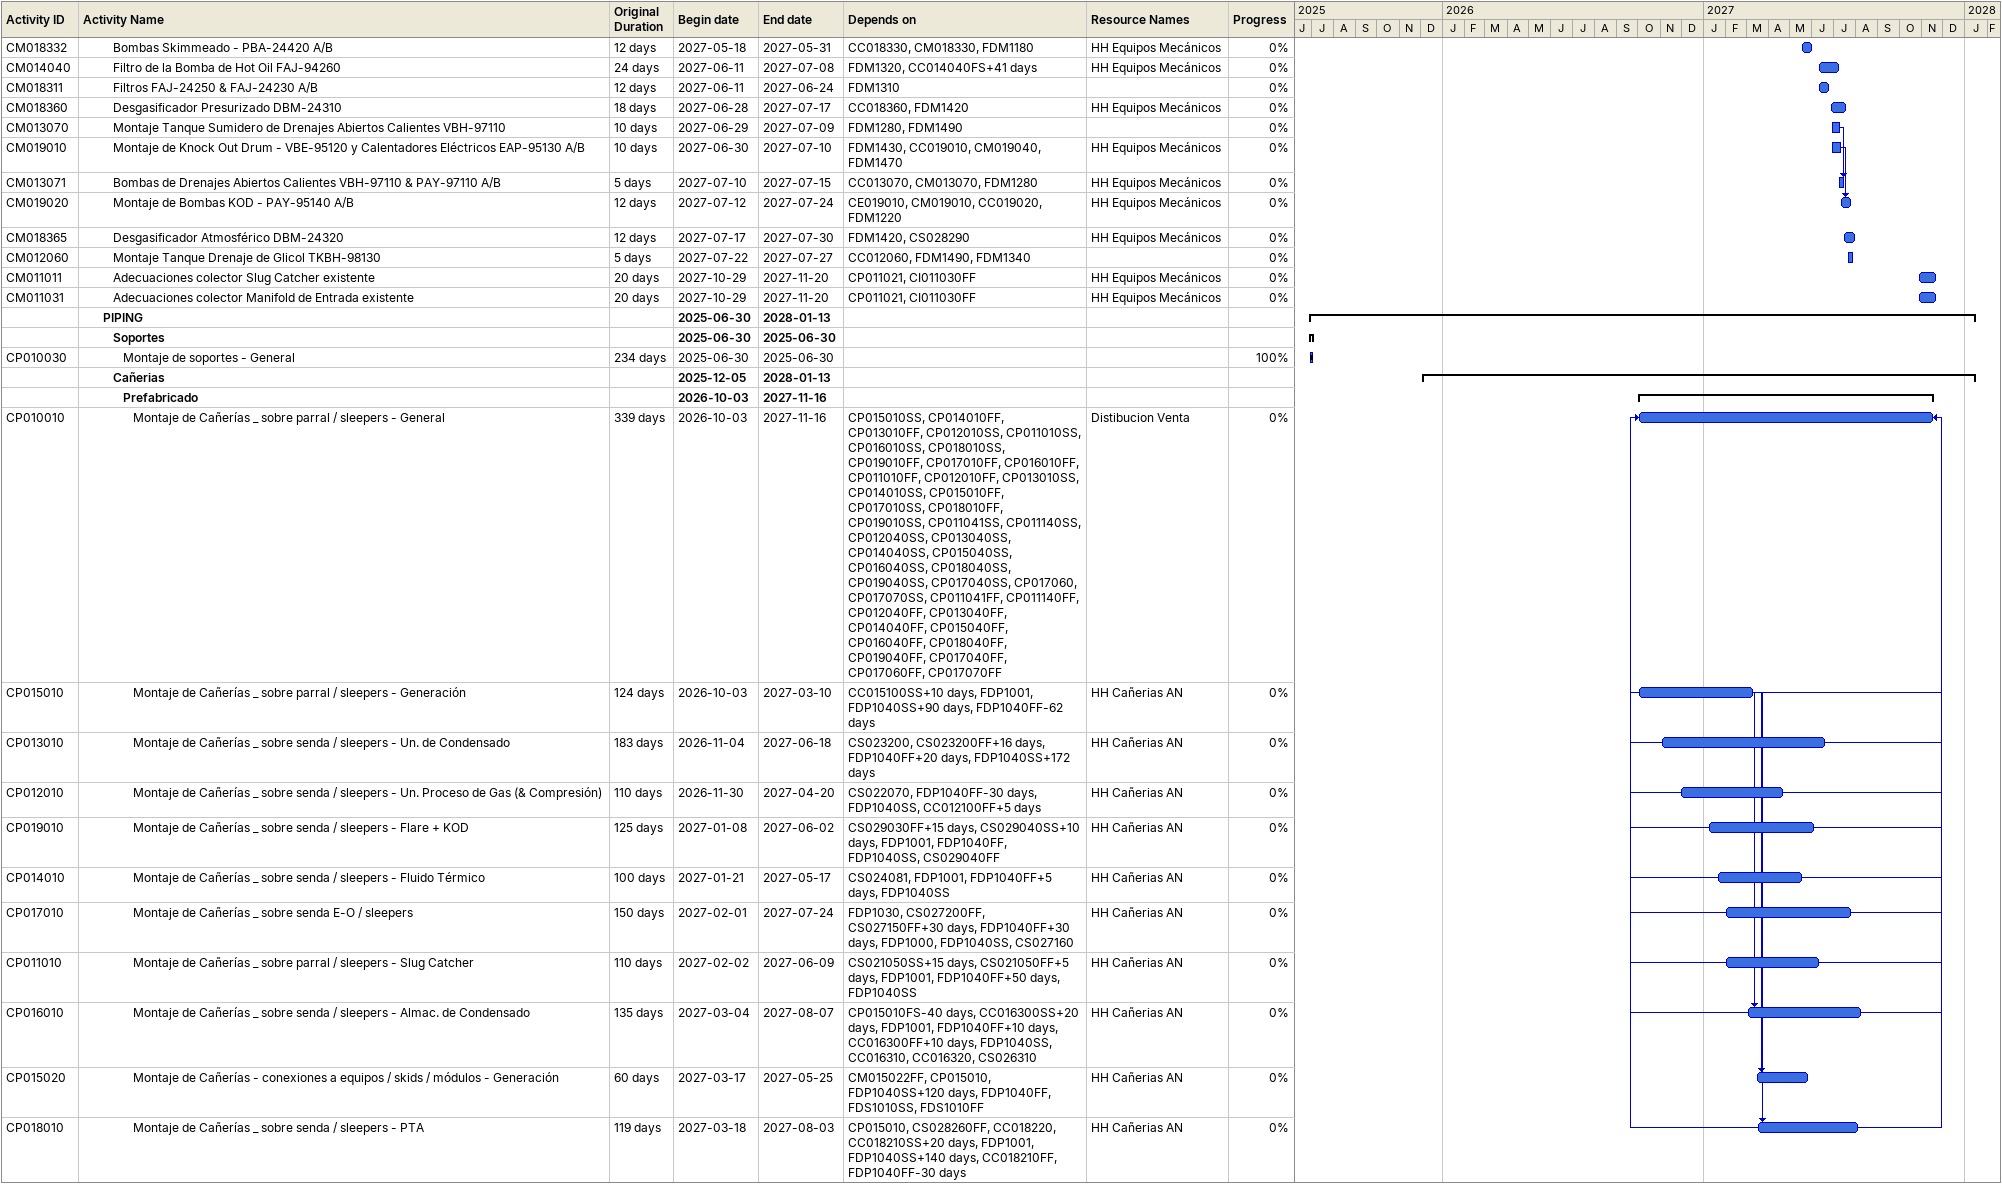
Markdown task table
| ID | Level | Task | Original duration | Start | Finish | Predecessors | Resources | % complete |
|---|---|---|---|---|---|---|---|---|
| CM018332 | 4 | Bombas Skimmeado - PBA-24420 A/B | 12d | 2027-05-18 | 2027-05-31 | CC018330, CM018330, FDM1180 | HH Equipos Mecánicos | 0 |
| CM014040 | 4 | Filtro de la Bomba de Hot Oil FAJ-94260 | 24d | 2027-06-11 | 2027-07-08 | FDM1320, CC014040FS+41d | HH Equipos Mecánicos | 0 |
| CM018311 | 4 | Filtros FAJ-24250 & FAJ-24230 A/B | 12d | 2027-06-11 | 2027-06-24 | FDM1310 |  | 0 |
| CM018360 | 4 | Desgasificador Presurizado DBM-24310 | 18d | 2027-06-28 | 2027-07-17 | CC018360, FDM1420 | HH Equipos Mecánicos | 0 |
| CM013070 | 4 | Montaje Tanque Sumidero de Drenajes Abiertos Calientes VBH-97110 | 10d | 2027-06-29 | 2027-07-09 | FDM1280, FDM1490 |  | 0 |
| CM019010 | 4 | Montaje de Knock Out Drum - VBE-95120 y Calentadores Eléctricos EAP-95130 A/B | 10d | 2027-06-30 | 2027-07-10 | FDM1430, CC019010, CM019040, FDM1470 | HH Equipos Mecánicos | 0 |
| CM013071 | 4 | Bombas de Drenajes Abiertos Calientes VBH-97110 & PAY-97110 A/B | 5d | 2027-07-10 | 2027-07-15 | CC013070, CM013070, FDM1280 | HH Equipos Mecánicos | 0 |
| CM019020 | 4 | Montaje de Bombas KOD - PAY-95140 A/B | 12d | 2027-07-12 | 2027-07-24 | CE019010, CM019010, CC019020, FDM1220 | HH Equipos Mecánicos | 0 |
| CM018365 | 4 | Desgasificador Atmosférico DBM-24320 | 12d | 2027-07-17 | 2027-07-30 | FDM1420, CS028290 | HH Equipos Mecánicos | 0 |
| CM012060 | 4 | Montaje Tanque Drenaje de Glicol TKBH-98130 | 5d | 2027-07-22 | 2027-07-27 | CC012060, FDM1490, FDM1340 |  | 0 |
| CM011011 | 4 | Adecuaciones colector Slug Catcher existente | 20d | 2027-10-29 | 2027-11-20 | CP011021, CI011030FF | HH Equipos Mecánicos | 0 |
| CM011031 | 4 | Adecuaciones colector Manifold de Entrada existente | 20d | 2027-10-29 | 2027-11-20 | CP011021, CI011030FF | HH Equipos Mecánicos | 0 |
|  | 3 | **PIPING** |  | 2025-06-30 | 2028-01-13 |  |  |  |
|  | 4 | **Soportes** |  | 2025-06-30 | 2025-06-30 |  |  |  |
| CP010030 | 5 | Montaje de soportes - General | 234d | 2025-06-30 | 2025-06-30 |  |  | 100 |
|  | 4 | **Cañerias** |  | 2025-12-05 | 2028-01-13 |  |  |  |
|  | 5 | **Prefabricado** |  | 2026-10-03 | 2027-11-16 |  |  |  |
| CP010010 | 6 | Montaje de Cañerías _ sobre parral / sleepers - General | 339d | 2026-10-03 | 2027-11-16 | CP015010SS, CP014010FF, CP013010FF, CP012010SS, CP011010SS, CP016010SS, CP018010SS, CP019010FF, CP017010FF, CP016010FF, CP011010FF, CP012010FF, CP013010SS, CP014010SS, CP015010FF, CP017010SS, CP018010FF, CP019010SS, CP011041SS, CP011140SS, CP012040SS, CP013040SS, CP014040SS, CP015040SS, CP016040SS, CP018040SS, CP019040SS, CP017040SS, CP017060, CP017070SS, CP011041FF, CP011140FF, CP012040FF, CP013040FF, CP014040FF, CP015040FF, CP016040FF, CP018040FF, CP019040FF, CP017040FF, CP017060FF, CP017070FF | Distibucion Venta | 0 |
| CP015010 | 6 | Montaje de Cañerías _ sobre parral / sleepers - Generación | 124d | 2026-10-03 | 2027-03-10 | CC015100SS+10d, FDP1001, FDP1040SS+90d, FDP1040FF-62d | HH Cañerias AN | 0 |
| CP013010 | 6 | Montaje de Cañerías _ sobre senda / sleepers - Un. de Condensado | 183d | 2026-11-04 | 2027-06-18 | CS023200, CS023200FF+16d, FDP1040FF+20d, FDP1040SS+172d | HH Cañerias AN | 0 |
| CP012010 | 6 | Montaje de Cañerías _ sobre senda / sleepers - Un. Proceso de Gas (& Compresión) | 110d | 2026-11-30 | 2027-04-20 | CS022070, FDP1040FF-30d, FDP1040SS, CC012100FF+5d | HH Cañerias AN | 0 |
| CP019010 | 6 | Montaje de Cañerías _ sobre senda / sleepers - Flare + KOD | 125d | 2027-01-08 | 2027-06-02 | CS029030FF+15d, CS029040SS+10d, FDP1001, FDP1040FF, FDP1040SS, CS029040FF | HH Cañerias AN | 0 |
| CP014010 | 6 | Montaje de Cañerías _ sobre senda / sleepers - Fluido Térmico | 100d | 2027-01-21 | 2027-05-17 | CS024081, FDP1001, FDP1040FF+5d, FDP1040SS | HH Cañerias AN | 0 |
| CP017010 | 6 | Montaje de Cañerías _ sobre senda E-O / sleepers | 150d | 2027-02-01 | 2027-07-24 | FDP1030, CS027200FF, CS027150FF+30d, FDP1040FF+30d, FDP1000, FDP1040SS, CS027160 | HH Cañerias AN | 0 |
| CP011010 | 6 | Montaje de Cañerías _ sobre parral / sleepers - Slug Catcher | 110d | 2027-02-02 | 2027-06-09 | CS021050SS+15d, CS021050FF+5d, FDP1001, FDP1040FF+50d, FDP1040SS | HH Cañerias AN | 0 |
| CP016010 | 6 | Montaje de Cañerías _ sobre senda / sleepers - Almac. de Condensado | 135d | 2027-03-04 | 2027-08-07 | CP015010FS-40d, CC016300SS+20d, FDP1001, FDP1040FF+10d, CC016300FF+10d, FDP1040SS, CC016310, CC016320, CS026310 | HH Cañerias AN | 0 |
| CP015020 | 6 | Montaje de Cañerías - conexiones a equipos / skids / módulos - Generación | 60d | 2027-03-17 | 2027-05-25 | CM015022FF, CP015010, FDP1040SS+120d, FDP1040FF, FDS1010SS, FDS1010FF | HH Cañerias AN | 0 |
| CP018010 | 6 | Montaje de Cañerías _ sobre senda / sleepers - PTA | 119d | 2027-03-18 | 2027-08-03 | CP015010, CS028260FF, CC018220, CC018210SS+20d, FDP1001, FDP1040SS+140d, CC018210FF, FDP1040FF-30d | HH Cañerias AN | 0 |
